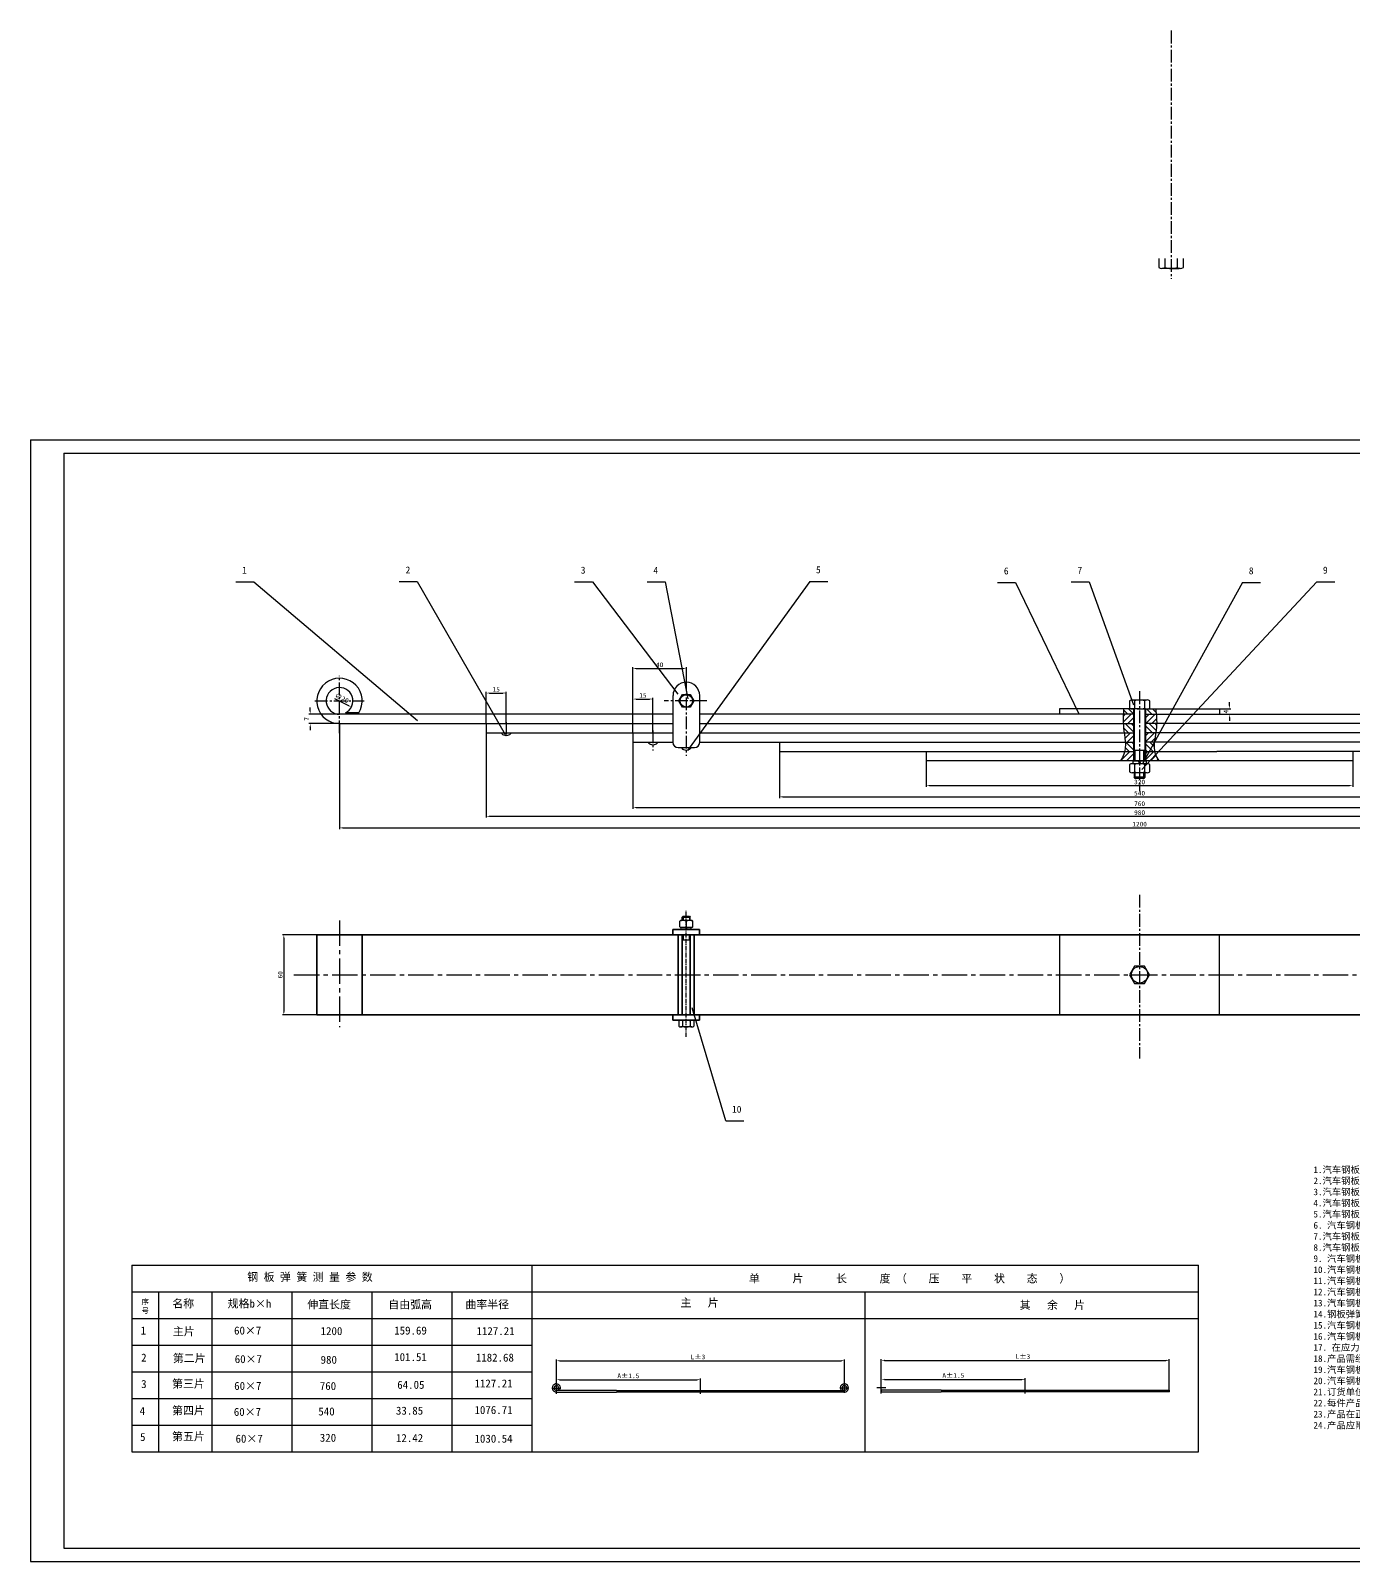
# Model space of a CAD drawing. Header units: millimetres. Extents: x -4667 to 8941, y -1665 to 5310.
# Drawn here: x -3782 to -2790, y 1433 to 2581 of the extents above; entities that cross this region are included whole.
import ezdxf

# ---------------------------------------------------------------- set-up
doc = ezdxf.new("R2010")
doc.units = ezdxf.units.MM
doc.linetypes.add('CENTER2', pattern=[28.575, 19.05, -3.175, 3.175, -3.175])
for name, color, linetype in [('尺寸', 4, 'CONTINUOUS'), ('文字', 3, 'CONTINUOUS'), ('点划线', 6, 'CENTER2'), ('细实线', 3, 'CONTINUOUS')]:
    doc.layers.add(name, color=color, linetype=linetype)
doc.layers.add('粗实线', color=2, linetype='CONTINUOUS', lineweight=30)
doc.styles.get("Standard").update_dxf_attribs({"font": '', "height": 3.5})
doc.styles.get('Standard').set_extended_font_data('SimSun')
doc.dimstyles.new('无偏差', dxfattribs={"dimtxt": 3.5, "dimasz": 2.5, "dimexe": 1, "dimexo": 0, "dimgap": 1, "dimtad": 1, "dimtoh": 1, "dimdec": 0, "dimzin": 0, "dimdsep": 46, "dimtxsty": 'Standard', "dimcen": 2.5, "dimclrd": 256, "dimadec": 0, "dimazin": 0, "dimtfac": 1, "dimtdec": 0, "dimtofl": 0, "dimtmove": 0, "dimatfit": 3, "dimfxl": 1, "dimtolj": 1, "dimtzin": 0, "dimarcsym": 0})
doc.dimstyles.new('无偏差$0', dxfattribs={"dimtxt": 3.5, "dimasz": 2.5, "dimexe": 1, "dimexo": 0, "dimgap": 1, "dimtad": 1, "dimtoh": 1, "dimdec": 0, "dimzin": 0, "dimdsep": 46, "dimtxsty": 'Standard', "dimcen": 2.5, "dimclrd": 256, "dimadec": 0, "dimazin": 0, "dimtfac": 1, "dimtdec": 0, "dimtofl": 0, "dimtmove": 0, "dimatfit": 3, "dimfxl": 1, "dimtolj": 1, "dimtzin": 0, "dimarcsym": 0})

# ---------------------------------------------------------------- blocks, each defined once
blk = doc.blocks.new('*D164')
at = {"layer": '尺寸', "color": 0, "lineweight": -2, "ltscale": 0.5}
for p, q in [((-3110.2, 2033.2), (-3110.2, 2013.7)), ((-2790.2, 2033.2), (-2790.2, 2013.7))]:
    blk.add_line(p, q, dxfattribs=at)
at = {"layer": '尺寸', "lineweight": -2, "ltscale": 0.5}
blk.add_line((-3107.7, 2014.7), (-2792.7, 2014.7), dxfattribs=at)
at = {"layer": '尺寸', "ltscale": 0.5}
for points in [[(-3107.7, 2015.1), (-3107.7, 2014.3), (-3110.2, 2014.7)], [(-2792.7, 2015.1), (-2792.7, 2014.3), (-2790.2, 2014.7)]]:
    blk.add_solid(points, dxfattribs=at)
at = {"layer": '尺寸', "color": 0, "ltscale": 0.5, "insert": (-2950.2, 2017.4), "char_height": 3.5, "attachment_point": 5}
blk.add_mtext('\\A1;320', dxfattribs=at)
blk = doc.blocks.new('*D165')
at = {"layer": '尺寸', "color": 0, "lineweight": -2, "ltscale": 0.5}
for p, q in [((-3220.2, 2040.2), (-3220.2, 2005.3)), ((-2680.2, 2040.2), (-2680.2, 2005.3))]:
    blk.add_line(p, q, dxfattribs=at)
at = {"layer": '尺寸', "lineweight": -2, "ltscale": 0.5}
blk.add_line((-3217.7, 2006.3), (-2682.7, 2006.3), dxfattribs=at)
at = {"layer": '尺寸', "ltscale": 0.5}
for points in [[(-3217.7, 2006.7), (-3217.7, 2005.8), (-3220.2, 2006.3)], [(-2682.7, 2006.7), (-2682.7, 2005.8), (-2680.2, 2006.3)]]:
    blk.add_solid(points, dxfattribs=at)
at = {"layer": '尺寸', "color": 0, "ltscale": 0.5, "insert": (-2950.2, 2009), "char_height": 3.5, "attachment_point": 5}
blk.add_mtext('\\A1;540', dxfattribs=at)
blk = doc.blocks.new('*D166')
at = {"layer": '尺寸', "color": 0, "lineweight": -2, "ltscale": 0.5}
for p, q in [((-3330.2, 2047.2), (-3330.2, 1997.3)), ((-2570.2, 2047.2), (-2570.2, 1997.3))]:
    blk.add_line(p, q, dxfattribs=at)
at = {"layer": '尺寸', "lineweight": -2, "ltscale": 0.5}
blk.add_line((-3327.7, 1998.3), (-2572.7, 1998.3), dxfattribs=at)
at = {"layer": '尺寸', "ltscale": 0.5}
for points in [[(-3327.7, 1998.7), (-3327.7, 1997.9), (-3330.2, 1998.3)], [(-2572.7, 1998.7), (-2572.7, 1997.9), (-2570.2, 1998.3)]]:
    blk.add_solid(points, dxfattribs=at)
at = {"layer": '尺寸', "color": 0, "ltscale": 0.5, "insert": (-2950.2, 2001.1), "char_height": 3.5, "attachment_point": 5}
blk.add_mtext('\\A1;760', dxfattribs=at)
blk = doc.blocks.new('*D167')
at = {"layer": '尺寸', "color": 0, "lineweight": -2, "ltscale": 0.5}
for p, q in [((-3440.2, 2054.2), (-3440.2, 1990.7)), ((-2460.2, 2054.2), (-2460.2, 1990.7))]:
    blk.add_line(p, q, dxfattribs=at)
at = {"layer": '尺寸', "lineweight": -2, "ltscale": 0.5}
blk.add_line((-3437.7, 1991.7), (-2462.7, 1991.7), dxfattribs=at)
at = {"layer": '尺寸', "ltscale": 0.5}
for points in [[(-3437.7, 1992.1), (-3437.7, 1991.3), (-3440.2, 1991.7)], [(-2462.7, 1992.1), (-2462.7, 1991.3), (-2460.2, 1991.7)]]:
    blk.add_solid(points, dxfattribs=at)
at = {"layer": '尺寸', "color": 0, "ltscale": 0.5, "insert": (-2950.2, 1994.4), "char_height": 3.5, "attachment_point": 5}
blk.add_mtext('\\A1;980', dxfattribs=at)
blk = doc.blocks.new('*D168')
at = {"layer": '尺寸', "color": 0, "lineweight": -2, "ltscale": 0.5}
for p, q in [((-3550.2, 2061.2), (-3550.2, 1982)), ((-2350.2, 2061.2), (-2350.2, 1982))]:
    blk.add_line(p, q, dxfattribs=at)
at = {"layer": '尺寸', "lineweight": -2, "ltscale": 0.5}
blk.add_line((-3547.7, 1983), (-2352.7, 1983), dxfattribs=at)
at = {"layer": '尺寸', "ltscale": 0.5}
for points in [[(-3547.7, 1983.4), (-3547.7, 1982.6), (-3550.2, 1983)], [(-2352.7, 1983.4), (-2352.7, 1982.6), (-2350.2, 1983)]]:
    blk.add_solid(points, dxfattribs=at)
at = {"layer": '尺寸', "color": 0, "ltscale": 0.5, "insert": (-2950.2, 1985.8), "char_height": 3.5, "attachment_point": 5}
blk.add_mtext('\\A1;1200', dxfattribs=at)
blk = doc.blocks.new('*D169')
at = {"layer": '尺寸', "lineweight": -2, "ltscale": 0.5}
blk.add_line((-3553.9, 2080.1), (-3543.5, 2074.7), dxfattribs=at)
at = {"layer": '尺寸', "ltscale": 0.5}
blk.add_solid([(-3543.3, 2075.1), (-3543.7, 2074.4), (-3541.3, 2073.6)], dxfattribs=at)
at = {"layer": '尺寸', "color": 0, "ltscale": 0.5, "insert": (-3548.5, 2080.4), "char_height": 3.5, "attachment_point": 5, "rotation": 332.7494}
blk.add_mtext('\\A1;∅20', dxfattribs=at)
blk = doc.blocks.new('*D170')
at = {"layer": '尺寸', "color": 0, "lineweight": -2, "ltscale": 0.5}
for p, q in [((-3550.2, 2068.2), (-3573.2, 2068.2)), ((-3550.2, 2061.2), (-3573.2, 2061.2))]:
    blk.add_line(p, q, dxfattribs=at)
at = {"layer": '尺寸', "lineweight": -2, "ltscale": 0.5}
for p, q in [((-3572.2, 2070.7), (-3572.2, 2073.2)), ((-3572.2, 2058.7), (-3572.2, 2056.2))]:
    blk.add_line(p, q, dxfattribs=at)
at = {"layer": '尺寸', "ltscale": 0.5}
for points in [[(-3572.6, 2070.7), (-3571.8, 2070.7), (-3572.2, 2068.2)], [(-3572.6, 2058.7), (-3571.8, 2058.7), (-3572.2, 2061.2)]]:
    blk.add_solid(points, dxfattribs=at)
at = {"layer": '尺寸', "color": 0, "ltscale": 0.5, "insert": (-3574.9, 2064.7), "char_height": 3.5, "attachment_point": 5, "rotation": 90}
blk.add_mtext('\\A1;7', dxfattribs=at)
blk = doc.blocks.new('*D171')
at = {"layer": '尺寸', "color": 0, "lineweight": -2, "ltscale": 0.5}
for p, q in [((-3567.2, 1902.8), (-3593, 1902.8)), ((-3567.2, 1842.8), (-3593, 1842.8))]:
    blk.add_line(p, q, dxfattribs=at)
at = {"layer": '尺寸', "lineweight": -2, "ltscale": 0.5}
blk.add_line((-3592, 1900.3), (-3592, 1845.3), dxfattribs=at)
at = {"layer": '尺寸', "ltscale": 0.5}
for points in [[(-3592.4, 1900.3), (-3591.5, 1900.3), (-3592, 1902.8)], [(-3592.4, 1845.3), (-3591.5, 1845.3), (-3592, 1842.8)]]:
    blk.add_solid(points, dxfattribs=at)
at = {"layer": '尺寸', "color": 0, "ltscale": 0.5, "insert": (-3594.7, 1872.8), "char_height": 3.5, "attachment_point": 5, "rotation": 90}
blk.add_mtext('\\A1;60', dxfattribs=at)
blk = doc.blocks.new('*D232')
at = {"layer": '尺寸', "color": 0, "lineweight": -2, "ltscale": 0.5}
for p, q in [((-2890.2, 2072.2), (-2881.7, 2072.2)), ((-2890.2, 2068.2), (-2881.7, 2068.2))]:
    blk.add_line(p, q, dxfattribs=at)
at = {"layer": '尺寸', "lineweight": -2, "ltscale": 0.5}
for p, q in [((-2882.7, 2074.7), (-2882.7, 2077.2)), ((-2882.7, 2065.7), (-2882.7, 2063.2))]:
    blk.add_line(p, q, dxfattribs=at)
at = {"layer": '尺寸', "ltscale": 0.5}
for points in [[(-2883.1, 2074.7), (-2882.3, 2074.7), (-2882.7, 2072.2)], [(-2883.1, 2065.7), (-2882.3, 2065.7), (-2882.7, 2068.2)]]:
    blk.add_solid(points, dxfattribs=at)
at = {"layer": '尺寸', "color": 0, "ltscale": 0.5, "insert": (-2885.4, 2070.2), "char_height": 3.5, "attachment_point": 5, "rotation": 90}
blk.add_mtext('\\A1;4', dxfattribs=at)
blk = doc.blocks.new('*D234')
at = {"layer": '尺寸', "color": 0, "lineweight": -2, "ltscale": 0.5}
for p, q in [((-3440.2, 2061.2), (-3440.2, 2085.1)), ((-3425.2, 2061.2), (-3425.2, 2085.1))]:
    blk.add_line(p, q, dxfattribs=at)
at = {"layer": '尺寸', "lineweight": -2, "ltscale": 0.5}
blk.add_line((-3437.7, 2084.1), (-3427.7, 2084.1), dxfattribs=at)
at = {"layer": '尺寸', "ltscale": 0.5}
for points in [[(-3437.7, 2084.5), (-3437.7, 2083.7), (-3440.2, 2084.1)], [(-3427.7, 2084.5), (-3427.7, 2083.7), (-3425.2, 2084.1)]]:
    blk.add_solid(points, dxfattribs=at)
at = {"layer": '尺寸', "color": 0, "ltscale": 0.5, "insert": (-3432.7, 2086.8), "char_height": 3.5, "attachment_point": 5}
blk.add_mtext('\\A1;15', dxfattribs=at)
blk = doc.blocks.new('*D235')
at = {"layer": '尺寸', "color": 0, "lineweight": -2, "ltscale": 0.5}
for p, q in [((-3330.2, 2054.2), (-3330.2, 2080.6)), ((-3315.2, 2054.2), (-3315.2, 2080.6))]:
    blk.add_line(p, q, dxfattribs=at)
at = {"layer": '尺寸', "lineweight": -2, "ltscale": 0.5}
blk.add_line((-3327.7, 2079.6), (-3317.7, 2079.6), dxfattribs=at)
at = {"layer": '尺寸', "ltscale": 0.5}
for points in [[(-3327.7, 2080), (-3327.7, 2079.2), (-3330.2, 2079.6)], [(-3317.7, 2080), (-3317.7, 2079.2), (-3315.2, 2079.6)]]:
    blk.add_solid(points, dxfattribs=at)
at = {"layer": '尺寸', "color": 0, "ltscale": 0.5, "insert": (-3322.7, 2082.3), "char_height": 3.5, "attachment_point": 5}
blk.add_mtext('\\A1;15', dxfattribs=at)
blk = doc.blocks.new('*D236')
at = {"layer": '尺寸', "color": 0, "lineweight": -2, "ltscale": 0.5}
for p, q in [((-3330.2, 2054.2), (-3330.2, 2103.6)), ((-3290.1, 2092.2), (-3290.1, 2103.6))]:
    blk.add_line(p, q, dxfattribs=at)
at = {"layer": '尺寸', "lineweight": -2, "ltscale": 0.5}
blk.add_line((-3327.7, 2102.6), (-3292.6, 2102.6), dxfattribs=at)
at = {"layer": '尺寸', "ltscale": 0.5}
for points in [[(-3327.7, 2103), (-3327.7, 2102.1), (-3330.2, 2102.6)], [(-3292.6, 2103), (-3292.6, 2102.1), (-3290.1, 2102.6)]]:
    blk.add_solid(points, dxfattribs=at)
at = {"layer": '尺寸', "color": 0, "ltscale": 0.5, "insert": (-3310.1, 2105.3), "char_height": 3.5, "attachment_point": 5}
blk.add_mtext('\\A1;40', dxfattribs=at)
blk = doc.blocks.new('*D341')
at = {"layer": '文字', "color": 0, "lineweight": -2, "ltscale": 0.5}
for p, q in [((-3387.6, 1562.9), (-3387.6, 1584.3)), ((-3171.6, 1562.9), (-3171.6, 1584.3))]:
    blk.add_line(p, q, dxfattribs=at)
at = {"layer": '文字', "lineweight": -2, "ltscale": 0.5}
blk.add_line((-3385.1, 1583.3), (-3174.1, 1583.3), dxfattribs=at)
at = {"layer": '文字', "ltscale": 0.5}
for points in [[(-3385.1, 1583.8), (-3385.1, 1582.9), (-3387.6, 1583.3)], [(-3174.1, 1583.8), (-3174.1, 1582.9), (-3171.6, 1583.3)]]:
    blk.add_solid(points, dxfattribs=at)
at = {"layer": '文字', "color": 0, "ltscale": 0.5, "insert": (-3281.4, 1586.2), "char_height": 3.5, "attachment_point": 5}
blk.add_mtext('\\A1;L±3', dxfattribs=at)
blk = doc.blocks.new('*D342')
at = {"layer": '细实线', "color": 0, "lineweight": -2, "ltscale": 0.5}
for p, q in [((-3387.6, 1562.9), (-3387.6, 1570.1)), ((-3279.6, 1561.1), (-3279.6, 1570.1))]:
    blk.add_line(p, q, dxfattribs=at)
at = {"layer": '细实线', "lineweight": -2, "ltscale": 0.5}
blk.add_line((-3385.1, 1569.1), (-3282.1, 1569.1), dxfattribs=at)
at = {"layer": '细实线', "ltscale": 0.5}
for points in [[(-3385.1, 1569.5), (-3385.1, 1568.7), (-3387.6, 1569.1)], [(-3282.1, 1569.5), (-3282.1, 1568.7), (-3279.6, 1569.1)]]:
    blk.add_solid(points, dxfattribs=at)
at = {"layer": '细实线', "color": 0, "ltscale": 0.5, "insert": (-3333.6, 1572), "char_height": 3.5, "attachment_point": 5}
blk.add_mtext('\\A1;A±1.5', dxfattribs=at)
blk = doc.blocks.new('*D343')
at = {"layer": '文字', "color": 0, "lineweight": -2, "ltscale": 0.5}
for p, q in [((-3143.9, 1563.2), (-3143.9, 1584.6)), ((-2927.9, 1563.2), (-2927.9, 1584.6))]:
    blk.add_line(p, q, dxfattribs=at)
at = {"layer": '文字', "lineweight": -2, "ltscale": 0.5}
blk.add_line((-3141.4, 1583.6), (-2930.4, 1583.6), dxfattribs=at)
at = {"layer": '文字', "ltscale": 0.5}
for points in [[(-3141.4, 1584.1), (-3141.4, 1583.2), (-3143.9, 1583.6)], [(-2930.4, 1584.1), (-2930.4, 1583.2), (-2927.9, 1583.6)]]:
    blk.add_solid(points, dxfattribs=at)
at = {"layer": '文字', "color": 0, "ltscale": 0.5, "insert": (-3037.7, 1586.5), "char_height": 3.5, "attachment_point": 5}
blk.add_mtext('\\A1;L±3', dxfattribs=at)
blk = doc.blocks.new('*D344')
at = {"layer": '细实线', "color": 0, "lineweight": -2, "ltscale": 0.5}
for p, q in [((-3143.9, 1563.2), (-3143.9, 1570.4)), ((-3035.9, 1561.4), (-3035.9, 1570.4))]:
    blk.add_line(p, q, dxfattribs=at)
at = {"layer": '细实线', "lineweight": -2, "ltscale": 0.5}
blk.add_line((-3141.4, 1569.4), (-3038.4, 1569.4), dxfattribs=at)
at = {"layer": '细实线', "ltscale": 0.5}
for points in [[(-3141.4, 1569.8), (-3141.4, 1569), (-3143.9, 1569.4)], [(-3038.4, 1569.8), (-3038.4, 1569), (-3035.9, 1569.4)]]:
    blk.add_solid(points, dxfattribs=at)
at = {"layer": '细实线', "color": 0, "ltscale": 0.5, "insert": (-3089.9, 1572.3), "char_height": 3.5, "attachment_point": 5}
blk.add_mtext('\\A1;A±1.5', dxfattribs=at)

msp = doc.modelspace()

# ---------------------------------------------------------------- hatches: boundary and pattern name
at = {"layer": '细实线', "ltscale": 0.5}
h = msp.add_hatch(dxfattribs=at)
h.set_pattern_fill('ANSI31', color=256, style=0)
h.set_pattern_definition([(45, (-2964.555, 2033.165), (-2.24506, 2.24506), [])])
edge = h.paths.add_edge_path()
edge.add_line((-2954.7, 2061.2), (-2954.7, 2068.2))
edge.add_line((-2954.7, 2068.2), (-2962.3, 2068.2))
edge.add_spline(control_points=[(-2962.3, 2068.2), (-2962.4, 2065.8), (-2962.5, 2063.5), (-2962.4, 2061.2)], knot_values=[4.037368, 4.037368, 4.037368, 4.037368, 11.044079, 11.044079, 11.044079, 11.044079], degree=3, periodic=0)
edge.add_line((-2962.4, 2061.2), (-2954.7, 2061.2))
edge = h.paths.add_edge_path()
edge.add_spline(control_points=[(-2937.3, 2061.2), (-2937.3, 2063.5), (-2937.5, 2065.8), (-2937.7, 2068.2)], knot_values=[4.040534, 4.040534, 4.040534, 4.040534, 11.04896, 11.04896, 11.04896, 11.04896], degree=3, periodic=0)
edge.add_line((-2937.7, 2068.2), (-2945.7, 2068.2))
edge.add_line((-2945.7, 2068.2), (-2945.7, 2061.2))
edge.add_line((-2945.7, 2061.2), (-2937.3, 2061.2))
edge = h.paths.add_edge_path()
edge.add_line((-2954.7, 2047.2), (-2954.7, 2054.2))
edge.add_line((-2954.7, 2054.2), (-2961.7, 2054.2))
edge.add_spline(control_points=[(-2961.7, 2054.2), (-2961.4, 2051.8), (-2961.1, 2049.5), (-2960.9, 2047.2)], knot_values=[17.904838, 17.904838, 17.904838, 17.904838, 24.739263, 24.739263, 24.739263, 24.739263], degree=3, periodic=0)
edge.add_line((-2960.9, 2047.2), (-2954.7, 2047.2))
edge = h.paths.add_edge_path()
edge.add_line((-2945.7, 2047.2), (-2939.1, 2047.2))
edge.add_spline(control_points=[(-2939.1, 2047.2), (-2938.8, 2049.5), (-2938.4, 2051.8), (-2938, 2054.2)], knot_values=[17.908218, 17.908218, 17.908218, 17.908218, 24.755629, 24.755629, 24.755629, 24.755629], degree=3, periodic=0)
edge.add_line((-2938, 2054.2), (-2945.7, 2054.2))
edge.add_line((-2945.7, 2054.2), (-2945.7, 2047.2))
edge = h.paths.add_edge_path()
edge.add_spline(control_points=[(-2961.4, 2040.2), (-2961.5, 2039.5), (-2962.2, 2037.1), (-2963.6, 2034.8), (-2964.6, 2033.2)], knot_values=[31.862079, 31.862079, 31.862079, 31.862079, 33.909378, 39.632023, 39.632023, 39.632023, 39.632023], degree=3, periodic=0)
edge.add_line((-2964.6, 2033.2), (-2954.7, 2033.2))
edge.add_line((-2954.7, 2033.2), (-2954.7, 2040.2))
edge.add_line((-2954.7, 2040.2), (-2961.4, 2040.2))
edge = h.paths.add_edge_path()
edge.add_spline(control_points=[(-2935.8, 2033.2), (-2936.8, 2034.8), (-2938.1, 2037.1), (-2938.8, 2039.5), (-2938.9, 2040.2)], knot_values=[31.89476, 31.89476, 31.89476, 31.89476, 37.617406, 39.667406, 39.667406, 39.667406, 39.667406], degree=3, periodic=0)
edge.add_line((-2938.9, 2040.2), (-2945.7, 2040.2))
edge.add_line((-2945.7, 2040.2), (-2945.7, 2033.2))
edge.add_line((-2945.7, 2033.2), (-2945.2, 2033.2))
edge.add_line((-2945.2, 2033.2), (-2935.8, 2033.2))
h = msp.add_hatch(dxfattribs=at)
h.set_pattern_fill('ANSI31', color=256, angle=90, style=0)
h.set_pattern_definition([(135, (-2962.3623, 2040.165), (-2.24506, -2.24506), [])])
edge = h.paths.add_edge_path()
edge.add_line((-2954.7, 2072.2), (-2962.2, 2072.2))
edge.add_spline(control_points=[(-2962.2, 2072.2), (-2962.2, 2070.8), (-2962.3, 2069.5), (-2962.3, 2068.2)], knot_values=[0, 0, 0, 0, 4.037368, 4.037368, 4.037368, 4.037368], degree=3, periodic=0)
edge.add_line((-2962.3, 2068.2), (-2954.7, 2068.2))
edge.add_line((-2954.7, 2068.2), (-2954.7, 2072.2))
edge = h.paths.add_edge_path()
edge.add_spline(control_points=[(-2937.7, 2068.2), (-2937.8, 2069.5), (-2938, 2070.8), (-2938.1, 2072.2)], knot_values=[0, 0, 0, 0, 4.040534, 4.040534, 4.040534, 4.040534], degree=3, periodic=0)
edge.add_line((-2938.1, 2072.2), (-2945.7, 2072.2))
edge.add_line((-2945.7, 2072.2), (-2945.7, 2068.2))
edge.add_line((-2945.7, 2068.2), (-2937.7, 2068.2))
edge = h.paths.add_edge_path()
edge.add_spline(control_points=[(-2938, 2054.2), (-2937.8, 2055.7), (-2937.5, 2058), (-2937.4, 2060.3), (-2937.3, 2061.2)], knot_values=[11.04896, 11.04896, 11.04896, 11.04896, 15.437301, 17.908218, 17.908218, 17.908218, 17.908218], degree=3, periodic=0)
edge.add_line((-2937.3, 2061.2), (-2945.7, 2061.2))
edge.add_line((-2945.7, 2061.2), (-2945.7, 2054.2))
edge.add_line((-2945.7, 2054.2), (-2938, 2054.2))
edge = h.paths.add_edge_path()
edge.add_line((-2954.7, 2061.2), (-2962.4, 2061.2))
edge.add_spline(control_points=[(-2962.4, 2061.2), (-2962.3, 2060.1), (-2962.2, 2057.8), (-2961.9, 2055.4), (-2961.7, 2054.2)], knot_values=[11.044079, 11.044079, 11.044079, 11.044079, 14.214663, 17.904838, 17.904838, 17.904838, 17.904838], degree=3, periodic=0)
edge.add_line((-2961.7, 2054.2), (-2954.7, 2054.2))
edge.add_line((-2954.7, 2054.2), (-2954.7, 2061.2))
edge = h.paths.add_edge_path()
edge.add_line((-2954.7, 2047.2), (-2960.9, 2047.2))
edge.add_spline(control_points=[(-2960.9, 2047.2), (-2960.8, 2044.8), (-2960.9, 2042.4), (-2961.4, 2040.2)], knot_values=[24.739263, 24.739263, 24.739263, 24.739263, 31.862079, 31.862079, 31.862079, 31.862079], degree=3, periodic=0)
edge.add_line((-2961.4, 2040.2), (-2954.7, 2040.2))
edge.add_line((-2954.7, 2040.2), (-2954.7, 2047.2))
edge = h.paths.add_edge_path()
edge.add_spline(control_points=[(-2938.9, 2040.2), (-2939.4, 2042.4), (-2939.3, 2044.8), (-2939.1, 2047.2)], knot_values=[24.755629, 24.755629, 24.755629, 24.755629, 31.89476, 31.89476, 31.89476, 31.89476], degree=3, periodic=0)
edge.add_line((-2939.1, 2047.2), (-2945.7, 2047.2))
edge.add_line((-2945.7, 2047.2), (-2945.7, 2040.2))
edge.add_line((-2945.7, 2040.2), (-2938.9, 2040.2))

# ---------------------------------------------------------------- linework, layer by layer
at = {"layer": '点划线', "ltscale": 0.5}
for p, q in [((-2926.6, 2580.9), (-2926.6, 2394.8)), ((-3550.2, 2054), (-3550.2, 2097.1)), ((-3290.2, 2095), (-3290.2, 2037.1)), ((-3568.7, 2078.2), (-3531.8, 2078.2)), ((-3274.8, 2078.2), (-3306.7, 2078.2)), ((-2950.2, 2085.4), (-2950.2, 2010.4)), ((-3425.2, 2062.3), (-3425.2, 2053)), ((-3315.2, 2056.1), (-3315.2, 2041)), ((-2950.2, 1932.7), (-2950.2, 1809.9)), ((-3390.9, 1562.9), (-3384.2, 1562.9)), ((-3387.6, 1558.5), (-3387.6, 1566.3)), ((-3279.6, 1558.5), (-3279.6, 1566.3)), ((-3168.2, 1562.9), (-3174.9, 1562.9)), ((-3171.6, 1559.4), (-3171.6, 1566.3)), ((-3147.3, 1563.2), (-3140.6, 1563.2)), ((-3143.9, 1558.8), (-3143.9, 1566.6)), ((-3035.9, 1558.8), (-3035.9, 1566.6)), ((-2927.9, 1559.7), (-2927.9, 1566.6))]:
    msp.add_line(p, q, dxfattribs=at)
at = {"layer": '点划线', "ltscale": 0.175}
msp.add_line((-3290.2, 1826.3), (-3290.2, 1921.1), dxfattribs=at)
at = {"layer": '点划线'}
for p, q in [((-3550.2, 1913.6), (-3550.2, 1833.5)), ((-3584.4, 1872.8), (-2315.8, 1872.8))]:
    msp.add_line(p, q, dxfattribs=at)
at = {"layer": '粗实线', "ltscale": 0.5}
for p, q in [((-2935.8, 2410.1), (-2935.8, 2403.3)), ((-2919.7, 2402.5), (-2933.5, 2402.5)), ((-2931.2, 2410.1), (-2931.2, 2403.3)), ((-2926.6, 2402.5), (-2920.6, 2402.5)), ((-2922, 2410.1), (-2922, 2403.3)), ((-2917.4, 2410.1), (-2917.4, 2403.3)), ((-3300.2, 2082.2), (-3300.2, 2047.2)), ((-3280.1, 2047.2), (-3280.1, 2082.2)), ((-2957.7, 2078.3), (-2957.7, 2072.8)), ((-2955.8, 2079), (-2944.5, 2079)), ((-2953.9, 2078.3), (-2953.9, 2072.8)), ((-2946.4, 2078.3), (-2946.4, 2072.8)), ((-2942.7, 2078.3), (-2942.7, 2072.8)), ((-3300.2, 2068.2), (-3550.2, 2068.2)), ((-3535.7, 2069.2), (-3545.8, 2069.2)), ((-3008.2, 2068.2), (-3280.2, 2068.2)), ((-2950.2, 2072.2), (-3010.2, 2072.2)), ((-3010.2, 2072.2), (-3010.2, 2068.2)), ((-2954.2, 2068.2), (-3008.2, 2068.2)), ((-2954.7, 2072.2), (-2954.7, 2033.2)), ((-2952.8, 2072.2), (-2952.8, 2072.2)), ((-2950.2, 2072.2), (-2890.2, 2072.2)), ((-2946.2, 2068.2), (-2892.2, 2068.2)), ((-2945.7, 2072.2), (-2945.7, 2033.2)), ((-2892.2, 2068.2), (-2620.2, 2068.2)), ((-2890.2, 2072.2), (-2890.2, 2068.2)), ((-3550.2, 2061.2), (-3300.2, 2061.2)), ((-3440.2, 2061.2), (-3440.2, 2054.2)), ((-3280.2, 2061.2), (-3008.2, 2061.2)), ((-3008.2, 2061.2), (-2954.2, 2061.2)), ((-2892.2, 2061.2), (-2946.2, 2061.2)), ((-2620.2, 2061.2), (-2892.2, 2061.2)), ((-3440.2, 2054.2), (-3300.2, 2054.2)), ((-3330.2, 2054.2), (-3330.2, 2047.2)), ((-3330.2, 2047.2), (-3300.2, 2047.2)), ((-3280.2, 2054.2), (-3008.2, 2054.2)), ((-3280.2, 2047.2), (-3008.2, 2047.2)), ((-3220.2, 2047.2), (-3220.2, 2040.2)), ((-3008.2, 2054.2), (-2954.2, 2054.2)), ((-3008.2, 2047.2), (-2954.2, 2047.2)), ((-2892.2, 2054.2), (-2946.2, 2054.2)), ((-2892.2, 2047.2), (-2946.2, 2047.2)), ((-2620.2, 2054.2), (-2892.2, 2054.2)), ((-2620.2, 2047.2), (-2892.2, 2047.2)), ((-3296.2, 2043.2), (-3284.1, 2043.2)), ((-3220.2, 2040.2), (-2954.2, 2040.2)), ((-3110.2, 2040.2), (-3110.2, 2033.2)), ((-2892.2, 2033.2), (-3110.2, 2033.2)), ((-2955.2, 2033.2), (-2945.2, 2033.2)), ((-2955.2, 2033.2), (-2955.2, 2031.2)), ((-2950.2, 2031.2), (-2951, 2033.2)), ((-2949.3, 2031.2), (-2950.2, 2033.2)), ((-2946.2, 2040.2), (-2892.2, 2040.2)), ((-2945.2, 2033.2), (-2945.2, 2031.2)), ((-2680.2, 2040.2), (-2892.2, 2040.2)), ((-2790.2, 2033.2), (-2892.2, 2033.2)), ((-2790.2, 2040.2), (-2790.2, 2033.2)), ((-2957.7, 2030.5), (-2957.7, 2025)), ((-2955.8, 2031.2), (-2944.5, 2031.2)), ((-2955.8, 2024.4), (-2944.5, 2024.4)), ((-2955.2, 2031.2), (-2945.2, 2031.2)), ((-2953.9, 2030.5), (-2953.9, 2025)), ((-2952.8, 2031.2), (-2952.8, 2031.2)), ((-2946.4, 2030.5), (-2946.4, 2025)), ((-2942.7, 2030.5), (-2942.7, 2025)), ((-3295, 1912.9), (-3294.5, 1913.4)), ((-3295, 1908.8), (-3295, 1912.9)), ((-3295, 1908.8), (-3294.5, 1908.3)), ((-3285.8, 1913.4), (-3294.5, 1913.4)), ((-3285.8, 1908.3), (-3294.5, 1908.3)), ((-3285.9, 1908.3), (-3294.4, 1908.3)), ((-3293.9, 1906.8), (-3293.9, 1908.3)), ((-3286.4, 1906.8), (-3293.9, 1906.8)), ((-3293.2, 1908.3), (-3287.2, 1908.3)), ((-3290.8, 1908.3), (-3290.2, 1906.8)), ((-3290.2, 1912.9), (-3290.2, 1908.8)), ((-3290.2, 1908.3), (-3289.5, 1906.8)), ((-3286.4, 1906.8), (-3286.4, 1908.3)), ((-3285.3, 1912.9), (-3285.8, 1913.4)), ((-3285.3, 1908.8), (-3285.8, 1908.3)), ((-3285.3, 1908.8), (-3285.3, 1912.9)), ((-2950.2, 1902.8), (-3010.2, 1902.8)), ((-3010.2, 1902.8), (-3010.2, 1842.8)), ((-2890.2, 1842.8), (-2890.2, 1902.8)), ((-3295.8, 1838.4), (-3295.8, 1834.2)), ((-3285.9, 1838.8), (-3294.4, 1838.8)), ((-3293, 1838.4), (-3293, 1834.2)), ((-3287.3, 1838.4), (-3287.3, 1834.2)), ((-3284.5, 1838.4), (-3284.5, 1834.2)), ((-3010.2, 1842.8), (-2890.2, 1842.8)), ((-3285.9, 1833.7), (-3294.4, 1833.7))]:
    msp.add_line(p, q, dxfattribs=at)
at = {"layer": '粗实线'}
for p, q in [((-3756.9, 2263.9), (-2025.9, 2263.9)), ((-3756.9, 2263.9), (-3756.9, 1442.9)), ((-2954.2, 2072.2), (-2954.2, 2033.2)), ((-2946.2, 2072.2), (-2946.2, 2033.2)), ((-2946.2, 2040.9), (-2954.2, 2040.9)), ((-2954.2, 2024.4), (-2954.2, 2020.9)), ((-2953.4, 2020.1), (-2954.2, 2020.9)), ((-2946.2, 2020.9), (-2954.2, 2020.9)), ((-2946.2, 2020.9), (-2947, 2020.1)), ((-2946.2, 2024.4), (-2946.2, 2020.9)), ((-2947, 2020.1), (-2953.4, 2020.1)), ((-3293.2, 1916.1), (-3292.6, 1916.7)), ((-3293.2, 1916.1), (-3287.2, 1916.1)), ((-3293.2, 1913.4), (-3293.2, 1916.1)), ((-3292.6, 1916.7), (-3287.8, 1916.7)), ((-3287.8, 1916.7), (-3287.2, 1916.1)), ((-3287.2, 1913.4), (-3287.2, 1916.1)), ((-3293.2, 1899.1), (-3287.2, 1899.1)), ((-3756.9, 1442.9), (-2025.9, 1442.9))]:
    msp.add_line(p, q, dxfattribs=at)
at = {"layer": '粗实线', "lineweight": 35, "ltscale": 0.25}
for p, q in [((-3290.2, 1906.8), (-3300.2, 1906.8)), ((-3280.2, 1906.8), (-3290.2, 1906.8)), ((-3300.2, 1902.8), (-3290.2, 1902.8)), ((-3290.2, 1902.8), (-3280.2, 1902.8)), ((-3290.2, 1842.8), (-3300.2, 1842.8)), ((-3290.2, 1838.8), (-3300.2, 1838.8)), ((-3280.2, 1842.8), (-3290.2, 1842.8)), ((-3280.2, 1838.8), (-3290.2, 1838.8))]:
    msp.add_line(p, q, dxfattribs=at)
at = {"layer": '粗实线', "lineweight": 35, "ltscale": 0.1}
for p, q in [((-3300.2, 1906.8), (-3300.2, 1902.8)), ((-3280.2, 1906.8), (-3280.2, 1902.8)), ((-3300.2, 1842.8), (-3300.2, 1838.8)), ((-3280.2, 1842.8), (-3280.2, 1838.8))]:
    msp.add_line(p, q, dxfattribs=at)
at = {"layer": '粗实线', "lineweight": 35}
for p, q in [((-3567.2, 1902.8), (-3533.2, 1902.8)), ((-3567.2, 1902.8), (-3567.2, 1842.8)), ((-3564.7, 1902.8), (-3535.7, 1902.8)), ((-3533.2, 1902.8), (-3300.2, 1902.8)), ((-3533.2, 1902.8), (-3533.2, 1842.8)), ((-3440.2, 1902.8), (-3300.2, 1902.8)), ((-3296.2, 1842.8), (-3296.2, 1902.8)), ((-3293.2, 1842.8), (-3293.2, 1902.8)), ((-3287.2, 1842.8), (-3287.2, 1902.8)), ((-3284.2, 1842.8), (-3284.2, 1902.8)), ((-3280.2, 1902.8), (-2620.2, 1902.8)), ((-3280.2, 1902.8), (-3002.2, 1902.8)), ((-2898.1, 1902.8), (-2620.2, 1902.8)), ((-3567.2, 1842.8), (-3533.2, 1842.8)), ((-3533.2, 1842.8), (-3294.2, 1842.8)), ((-3286.2, 1842.8), (-2899.2, 1842.8)), ((-2899.2, 1842.8), (-2614.2, 1842.8))]:
    msp.add_line(p, q, dxfattribs=at)
at = {"layer": '粗实线', "ltscale": 0.5}
for points in [[(-3293, 2073.4), (-3295.8, 2078.2), (-3293, 2083.1), (-3287.3, 2083.1), (-3284.5, 2078.2), (-3287.3, 2073.4)], [(-2946.4, 1866.3), (-2942.7, 1872.8), (-2946.4, 1879.3), (-2953.9, 1879.3), (-2957.7, 1872.8), (-2953.9, 1866.3)]]:
    msp.add_lwpolyline(points, close=True, dxfattribs=at)
for centre, radius in [((-3290.1, 2078.2), 4.64), ((-2950.2, 1872.8), 6.17)]:
    msp.add_circle(centre, radius, dxfattribs=at)
for centre, radius, start, end in [((-2933.5, 2406.2), 3.73, 231.7868, 308.2132), ((-2926.6, 2416.2), 13.7, 250.3471, 289.6529), ((-2919.7, 2406.2), 3.73, 231.7868, 308.2132), ((-3550.2, 2078.2), 17, 328.0343, 270), ((-3290.1, 2082.2), 10, 89.9874, 179.9874), ((-3290.1, 2082.2), 10, 359.9715, 89.9715), ((-3550.2, 2078.2), 10, 295.8419, 270), ((-2955.8, 2075.9), 3.03, 51.7868, 128.2132), ((-2950.2, 2067.8), 11.2, 70.3471, 109.6529), ((-2944.5, 2075.9), 3.03, 51.7868, 128.2132), ((-2955.8, 2075.2), 3.03, 231.7868, 308.2132), ((-2950.2, 2083.3), 11.2, 250.3471, 289.6529), ((-2944.5, 2075.2), 3.03, 231.7868, 308.2132), ((-3296.2, 2047.2), 4.01, 179.9874, 269.9874), ((-3284.1, 2047.2), 4.01, 269.9874, 359.969), ((-2955.8, 2028.1), 3.03, 51.7868, 128.2132), ((-2955.8, 2027.4), 3.03, 231.7868, 308.2132), ((-2950.2, 2020), 11.2, 70.3471, 109.6529), ((-2950.2, 2035.5), 11.2, 250.3471, 289.6529), ((-2944.5, 2028.1), 3.03, 51.7868, 128.2132), ((-2944.5, 2027.4), 3.03, 231.7868, 308.2132), ((-3292.6, 1907.1), 6.34, 67.3801, 112.6199), ((-3292.6, 1914.7), 6.34, 247.3801, 292.6199), ((-3287.7, 1907.1), 6.34, 67.3801, 112.6199), ((-3287.7, 1914.7), 6.34, 247.3801, 292.6199), ((-3294.4, 1836.6), 2.27, 51.7868, 128.2132), ((-3290.2, 1830.5), 8.37, 70.3471, 109.6529), ((-3285.9, 1836.6), 2.27, 51.7868, 128.2132), ((-3294.4, 1836), 2.27, 231.7868, 308.2132), ((-3290.2, 1842.1), 8.37, 250.3471, 289.6529), ((-3285.9, 1836), 2.27, 231.7868, 308.2132)]:
    msp.add_arc(centre, radius, start, end, dxfattribs=at)
at = {"layer": '粗实线', "ltscale": 0.5, "extrusion": (0, 0, -1)}
for centre, major_axis in [((-3425.2, 2054.2), (3.47, -0.05)), ((-3315.2, 2047.2), (3.47, -0.05)), ((-3290.2, 2043.2), (3.47, -0.05)), ((-3290.2, 2043.2), (3.48, -0.05))]:
    msp.add_ellipse(centre, major_axis=major_axis, ratio=0.595361, start_param=6.258506, end_param=9.400099, dxfattribs=at)
at = {"layer": '细实线'}
for p, q in [((-3781.9, 2273.9), (-2015.9, 2273.9)), ((-3781.9, 2273.9), (-3781.9, 1432.9)), ((-3781.9, 2273.9), (-3781.9, 1432.9)), ((-3781.9, 2273.9), (-3781.9, 1432.9)), ((-2953.4, 2033.2), (-2953.4, 2040.9)), ((-2947, 2033.2), (-2947, 2040.9)), ((-2953.4, 2020.1), (-2953.4, 2024.4)), ((-2947, 2020.1), (-2947, 2024.4)), ((-3292.6, 1916.7), (-3292.6, 1913.4)), ((-3287.8, 1916.7), (-3287.8, 1913.4)), ((-3292.5, 1902.8), (-3292.5, 1899.1)), ((-3287.9, 1902.8), (-3287.9, 1899.1)), ((-3781.9, 1432.9), (-2015.9, 1432.9))]:
    msp.add_line(p, q, dxfattribs=at)
at = {"layer": '细实线', "ltscale": 0.5}
for p, q in [((-3627.9, 2167.5), (-3614.4, 2167.5)), ((-3614.4, 2167.5), (-3491.7, 2063.5)), ((-3505.4, 2167.7), (-3491.9, 2167.7)), ((-3491.9, 2167.7), (-3425.9, 2052.9)), ((-3374, 2167.5), (-3360.5, 2167.5)), ((-3360.5, 2167.5), (-3296.4, 2083.3)), ((-3319.6, 2167.4), (-3306, 2167.4)), ((-3306, 2167.4), (-3288.9, 2079.7)), ((-3197.6, 2167.8), (-3289.3, 2041.1)), ((-3197.6, 2167.8), (-3184, 2167.8)), ((-3056.8, 2166.9), (-3043.2, 2166.9)), ((-3043.2, 2166.9), (-2996, 2069)), ((-3001.5, 2167.4), (-2987.9, 2167.4)), ((-2987.9, 2167.4), (-2954.7, 2075.3)), ((-2817.4, 2167.6), (-2948.6, 2026.7)), ((-2873.1, 2167), (-2947.8, 2031.6)), ((-2873.1, 2167), (-2859.5, 2167)), ((-2817.4, 2167.6), (-2803.8, 2167.6)), ((-3260.6, 1763.2), (-3285.8, 1848.1)), ((-3260.6, 1763.2), (-3247, 1763.2)), ((-3705.9, 1655), (-3705.9, 1515)), ((-3705.9, 1655), (-3405.9, 1655)), ((-3405.9, 1655), (-3405.9, 1515)), ((-3405.9, 1655), (-2905.9, 1655)), ((-2905.9, 1515), (-2905.9, 1655)), ((-3705.9, 1635), (-3405.9, 1635)), ((-3685.9, 1635), (-3685.9, 1515)), ((-3645.9, 1635), (-3645.9, 1515)), ((-3585.9, 1635), (-3585.9, 1515)), ((-3525.9, 1635), (-3525.9, 1515)), ((-3465.9, 1635), (-3465.9, 1515)), ((-3405.9, 1635), (-2905.9, 1635)), ((-3155.9, 1515), (-3155.9, 1635)), ((-3705.9, 1615), (-3405.9, 1615)), ((-3405.9, 1615), (-2905.9, 1615)), ((-3705.9, 1595), (-3405.9, 1595)), ((-3705.9, 1575), (-3405.9, 1575)), ((-3098.9, 1561.4), (-3143.9, 1561.4)), ((-3143.9, 1561.4), (-3143.9, 1560.1)), ((-3098.9, 1561.4), (-2927.9, 1561.4)), ((-2927.9, 1561.4), (-2927.9, 1560.1)), ((-3705.9, 1555), (-3405.9, 1555)), ((-3342.6, 1561.1), (-3387.6, 1561.1)), ((-3387.6, 1559.8), (-3342.6, 1559.8)), ((-3385, 1561.3), (-3386.8, 1561.3)), ((-3342.6, 1561.1), (-3171.6, 1561.1)), ((-3171.6, 1559.8), (-3342.6, 1559.8)), ((-3174.2, 1561.3), (-3172.3, 1561.3)), ((-3143.9, 1560.1), (-3098.9, 1560.1)), ((-2927.9, 1560.1), (-3098.9, 1560.1)), ((-3705.9, 1535), (-3405.9, 1535)), ((-3705.9, 1515), (-3405.9, 1515)), ((-3405.9, 1515), (-2905.9, 1515))]:
    msp.add_line(p, q, dxfattribs=at)
for centre, radius, start, end in [((-3387.6, 1562.9), 3.06, 328.0343, 270), ((-3387.6, 1562.9), 1.8, 295.8419, 270), ((-3171.6, 1562.9), 3.06, 270, 211.9657), ((-3171.6, 1562.9), 1.8, 270, 244.1581)]:
    msp.add_arc(centre, radius, start, end, dxfattribs=at)
for points in [[(-2962.2, 2072.2), (-2962.2, 2058), (-2961.9, 2038.3), (-2964.6, 2033.2)], [(-2938.1, 2072.2), (-2937.5, 2058.7), (-2938.4, 2038.3), (-2935.8, 2033.2)]]:
    msp.add_spline(points, degree=3, dxfattribs=at)

# ---------------------------------------------------------------- texts
at = {"layer": '尺寸', "ltscale": 0.5, "insert": (-3112.3, 1603.1), "char_height": 3.5, "attachment_point": 1}
msp.add_mtext('\\A1;', dxfattribs=at)
at = {"layer": '文字', "attachment_point": 1}
for s, insert, char_height, width in [('钢 板 弹 簧 测 量 参 数', (-3619.4, 1649.2), 6, 99.911), ('单      片      长      度 （    压    平    状    态    ）', (-3243.2, 1648), 6, 285.129), ('主   片', (-3294.5, 1629.9), 6, 117.739), ('序号', (-3698.7, 1629.5), 4, 4.707), ('名称', (-3675.6, 1629.2), 6, 20.977), ('规格b×h', (-3634.1, 1629.2), 6, 42.774), ('伸直长度', (-3574.4, 1628.5), 6, 45.009), ('自由弧高', (-3513.6, 1628.5), 6, 47.96), ('曲率半径', (-3455.8, 1628.5), 6, 39.528), ('其   余   片', (-3040.1, 1628.1), 6, 86.381), ('1', (-3699.3, 1609), 6, 20.977), ('主片', (-3675.2, 1608.3), 6, 20.977), ('60×7', (-3629.3, 1609), 6, 42.774), ('1200', (-3564.4, 1608.6), 6, 42.774), ('159.69', (-3509.2, 1609), 6, 42.774), ('1127.21', (-3447.5, 1608.6), 6, 42.774), ('2', (-3699, 1588.7), 6, 20.977), ('第二片', (-3675.2, 1588.2), 6, 25.336), ('60×7', (-3628.8, 1587.6), 6, 42.774), ('980', (-3564.4, 1587.1), 6, 42.774), ('101.51', (-3509.2, 1589.1), 6, 42.774), ('1182.68', (-3448, 1588.7), 6, 42.774), ('3', (-3699, 1568.9), 6, 20.977), ('第三片', (-3675.8, 1569.1), 6, 30.031), ('60×7', (-3629.2, 1567.5), 6, 42.774), ('760', (-3565, 1567.4), 6, 42.774), ('64.05', (-3506.9, 1568.3), 6, 42.774), ('1127.21', (-3449, 1569.3), 6, 42.774), ('第四片', (-3675.8, 1549), 6, 27.348), ('4', (-3700.1, 1548.7), 6, 20.977), ('60×7', (-3629.5, 1548), 6, 42.774), ('540', (-3566.1, 1548.3), 6, 42.774), ('33.85', (-3507.9, 1548.9), 6, 42.774), ('1076.71', (-3449, 1549.4), 6, 42.774), ('5', (-3699.8, 1529.2), 6, 20.977), ('第五片', (-3675.8, 1529.6), 6, 28.019), ('60×7', (-3628.2, 1527.9), 6, 42.774), ('320', (-3565, 1528.6), 6, 42.774), ('12.42', (-3507.9, 1528.4), 6, 42.774), ('1030.54', (-3449, 1527.9), 6, 42.774)]:
    msp.add_mtext(s, dxfattribs=dict(at, insert=insert, char_height=char_height, width=width))
at = {"layer": '细实线', "ltscale": 0.5, "char_height": 5.23, "attachment_point": 1}
for s, insert in [('1', (-3623.2, 2178.9)), ('2', (-3500.7, 2179)), ('3', (-3369.3, 2178.9)), ('4', (-3314.8, 2178.8)), ('5', (-3192.9, 2179.2)), ('6', (-3052, 2178.3)), ('7', (-2996.8, 2178.8)), ('8', (-2868.3, 2178.4)), ('9', (-2812.7, 2178.9)), ('10', (-3255.9, 1774.6))]:
    msp.add_mtext_dynamic_manual_height_columns(s, width=62.727, gutter_width=17.5, heights=[0], dxfattribs=dict(at, insert=insert)).dxf.set("width", 93.771)
at = {"layer": '细实线', "color": 3, "linetype": 'Continuous', "lineweight": -3, "insert": (-2819.8, 1747), "char_height": 5, "width": 606.594, "attachment_point": 1}
msp.add_mtext('{\\H2.143x;                 技术要求\\Fisocp|c134;\\P}1.汽车钢板弹簧总成应符合本标准的要求，并按照经规定程序批准的图样和技术文件制造，有特殊要求的汽车钢板弹簧，应与制造单位另订协议并在产品图样中注明。\\P2.汽车钢板弹簧片不应有对使用有害的过热过烧等缺陷。\\P3.汽车钢板弹簧片应在拉伸表面按ZB T06 001规定进行喷丸处理。\\P4.汽车钢板弹簧片的摩擦面上装配前应涂以石墨润滑脂，片间有垫片的除外。\\P5.汽车钢板弹簧总成应涂漆。但卷耳衬套（装橡胶衬套的除外）不得涂漆，该处应采取其他防锈措施。 \\P6. 汽车钢板弹簧片所用的材料为热轧弹簧钢60Si2MnA。\\P7.汽车钢板弹簧片经热处理后硬度为HB 375~444。\\P8.汽车钢板弹簧片的金相组织应符合JB 3782中的有关规定。\\P9. 汽车钢板弹簧片每边总的脱碳层（铁素体、过渡层）深度不得超过片厚的3%。 \\P10.汽车钢板弹簧卷耳装入衬套后，卷耳轴线的倾斜偏差不大于1%。\\P11.汽车钢板弹簧总成夹紧后，在U型螺栓夹紧距离及支架滑动范围内的总成宽度偏差不大于3mm。 ^J12.汽车钢板弹簧总成平直时,两卷耳轴心距的偏差不大于±3mm,一端卷耳至弹簧片中心孔或定位凸包的偏差不大于±1.5mm。\\P13.汽车钢板弹簧总成在静负荷下的弧高偏差不大于±6mm。\\P14.钢板弹簧装入支架内的各片的侧面弯曲每米不大于1.5mm，其余各片每米不大于3mm。 \\P15.汽车钢板弹簧总成应进行预压缩经预压缩后的总成再以产品图样给定的验证负荷压缩时不得产生永久变形，测量精度为±0.5mm。\\P16.汽车钢板弹簧总成刚度偏差在±7%内。 ^J17. 在应力幅为323.62MPa，3300kgf/cm2，最大应力为833.57MPa的试验条件下汽车钢板弹簧的疲劳寿命不小于8万次。\\P18.产品需经制造厂检验部门检验合格后才能出厂并附有证明产品合格的文件或标志。 ^J19.汽车钢板弹簧总成出厂检验项目为永久变形、静载荷弧高、弹性变形或刚度、卷耳宽度、卷耳平行度、卷耳垂直度、衬套孔径、U型螺栓夹紧范围内宽度和硬度。\\P20.汽车钢板弹簧总成型式检验的项目为台架疲劳试验、金相组织检验。\\P21.订货单位有权抽检产品按随机抽样方法进行抽样，具体的检验方法由供需双方商定。 ^J22.每件产品应标明制造厂的厂名或商标、车型、规格、产品名称、制造日期和检验标记。\\P23.产品在正常运输下不得散包损坏。\\P24.产品应附经检验部门盖章的质量证明书并在质量证明书注明：产品检验结果、车型、规格、零件号或产品名称、产品数量及批号、出厂日期、收货单位及地址。 ', dxfattribs=at)

# ---------------------------------------------------------------- dimensions: what is measured, and where the dimension line sits
at = {"layer": '尺寸', "ltscale": 0.5}
for base, p1, p2, picture, middle in [((-3290.1, 2102.6), (-3330.2, 2054.2), (-3290.1, 2092.2), '*D236', (-3310.1, 2105.3)), ((-3425.2, 2084.1), (-3440.2, 2061.2), (-3425.2, 2061.2), '*D234', (-3432.7, 2086.8)), ((-3315.2, 2079.6), (-3330.2, 2054.2), (-3315.2, 2054.2), '*D235', (-3322.7, 2082.3)), ((-2350.2, 1983), (-3550.2, 2061.2), (-2350.2, 2061.2), '*D168', (-2950.2, 1985.8)), ((-2460.2, 1991.7), (-3440.2, 2054.2), (-2460.2, 2054.2), '*D167', (-2950.2, 1994.4)), ((-2570.2, 1998.3), (-3330.2, 2047.2), (-2570.2, 2047.2), '*D166', (-2950.2, 2001.1)), ((-2680.2, 2006.3), (-3220.2, 2040.2), (-2680.2, 2040.2), '*D165', (-2950.2, 2009)), ((-2790.2, 2014.7), (-3110.2, 2033.2), (-2790.2, 2033.2), '*D164', (-2950.2, 2017.4))]:
    dim = msp.add_linear_dim(base=base, p1=p1, p2=p2, dimstyle='无偏差$0', dxfattribs=at)
    dim.commit()
    dim.dimension.update_dxf_attribs({"geometry": picture, "text_midpoint": middle})
dim = msp.add_diameter_dim_2p(p1=(-3559, 2082.7), p2=(-3541.3, 2073.6), dimstyle='无偏差', dxfattribs=at)
dim.commit()
dim.dimension.update_dxf_attribs({"geometry": '*D169', "text_midpoint": (-3549.8, 2078), "dimtype": 163})
for base, p1, p2, picture, middle in [((-3572.2, 2061.2), (-3550.2, 2068.2), (-3550.2, 2061.2), '*D170', (-3574.9, 2064.7)), ((-3592, 1842.8), (-3567.2, 1902.8), (-3567.2, 1842.8), '*D171', (-3594.7, 1872.8))]:
    dim = msp.add_linear_dim(base=base, p1=p1, p2=p2, angle=90, dimstyle='无偏差$0', dxfattribs=at)
    dim.commit()
    dim.dimension.update_dxf_attribs({"geometry": picture, "text_midpoint": middle})
dim = msp.add_linear_dim(base=(-2882.7, 2068.2), p1=(-2890.2, 2072.2), p2=(-2890.2, 2068.2), angle=90, dimstyle='无偏差$0', dxfattribs=at)
dim.commit()
dim.dimension.update_dxf_attribs({"geometry": '*D232', "text_midpoint": (-2882.7, 2070.2), "dimtype": 160})
at = {"layer": '文字', "ltscale": 0.5}
for base, p1, p2, picture, middle in [((-3171.6, 1583.3), (-3387.6, 1562.9), (-3171.6, 1562.9), '*D341', (-3281.4, 1583.3)), ((-2927.9, 1583.6), (-3143.9, 1563.2), (-2927.9, 1563.2), '*D343', (-3037.7, 1583.6))]:
    dim = msp.add_linear_dim(base=base, p1=p1, p2=p2, text='L±3', dimstyle='无偏差$0', dxfattribs=at)
    dim.commit()
    dim.dimension.update_dxf_attribs({"geometry": picture, "text_midpoint": middle, "dimtype": 160})
at = {"layer": '细实线', "ltscale": 0.5}
for base, p1, p2, picture, middle in [((-3279.6, 1569.1), (-3387.6, 1562.9), (-3279.6, 1561.1), '*D342', (-3333.6, 1572)), ((-3035.9, 1569.4), (-3143.9, 1563.2), (-3035.9, 1561.4), '*D344', (-3089.9, 1572.3))]:
    dim = msp.add_linear_dim(base=base, p1=p1, p2=p2, text='A±1.5', dimstyle='无偏差$0', dxfattribs=at)
    dim.commit()
    dim.dimension.update_dxf_attribs({"geometry": picture, "text_midpoint": middle})

doc.saveas('drawing.dxf')
